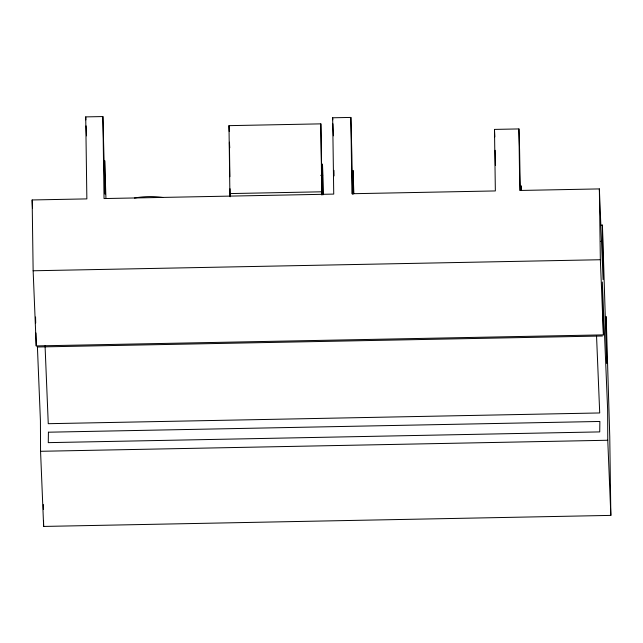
<?xml version="1.0" encoding="UTF-8"?>
<svg xmlns="http://www.w3.org/2000/svg" width="643" height="643" viewBox="0 0 643 643"><rect width="100%" height="100%" fill="white"/><g stroke="black" fill="none" stroke-linecap="round" stroke-linejoin="round"><path stroke-width="0.96" d="M229.921 196.533L228.988 125.65L320.849 123.858L322.006 195.006M321.773 194.741L320.849 123.858M600.417 225.163L602.427 225.122L606.735 363.271L606.18 316.629L609.749 436.685L610.85 515.397L43.644 526.44L40.557 451.298L40.421 420.659L37.415 346.931M610.85 515.397L607.764 440.254L607.635 409.607L602.338 282.012L603.431 334.874L36.225 345.918L33.139 270.775L32.15 199.957L86.861 198.896L85.72 116.889L102.888 116.56L104.905 191.992L105.05 194.098L104.705 160.621L105.958 198.574M102.888 116.56L104.037 198.558L333.733 194.09L332.664 117.782L350.861 117.428L351.882 155.534A39.046 0.426 88.9 0 0 352.694 194.21M350.861 117.428L351.93 193.728L495.351 190.939L494.491 129.404L518.917 128.93L519.584 149.811A47.952 0.522 88.9 0 0 520.412 190.561M320.704 175.33L322.698 175.29L322.963 194.371M229.937 193.583L321.797 191.799M602.427 225.122L603.086 279.665L599.356 188.913L519.777 190.465L518.917 128.93M600.546 241.342L602.555 241.302M33.139 270.775L600.345 259.732L603.431 334.874M37.35 346.995L602.451 335.992M40.557 451.298L607.764 440.254M596.551 336.08L599.71 412.959L48.257 423.697L45.058 345.821M521.449 190.561L521.256 185.867L521.32 190.408M494.491 129.404L494.805 136.911M332.664 117.782L332.744 119.783M332.913 123.794L333.404 135.826M322.698 175.29L322.497 164.021L323.14 194.781M228.988 125.65L229.229 131.485M229.422 142.497L229.647 148.035L229.511 142.191M85.72 116.889L85.84 119.887M86.09 125.875L86.5 135.858M32.15 199.957L32.48 207.938M35.558 317.047L35.695 323.019M35.928 332.978L36.225 345.918M599.356 188.913L600.345 259.732M353.851 193.463L353.039 170.403L353.361 193.929M229.398 142.577L229.873 176.712M230.041 188.761L230.154 196.798M43.338 504.522L43.402 509.505M43.555 520.468L43.644 526.44M134.443 198.06A63.93 46.601 -0.5 0 1 162.727 197.449M334.047 175.933A39.046 0.426 88.9 0 1 333.934 170.371M495.423 165.331A47.952 0.522 88.9 0 1 495.166 150.293M48.418 432.2L48.273 442.641L599.726 431.903L599.871 421.462L48.418 432.2"/></g></svg>
